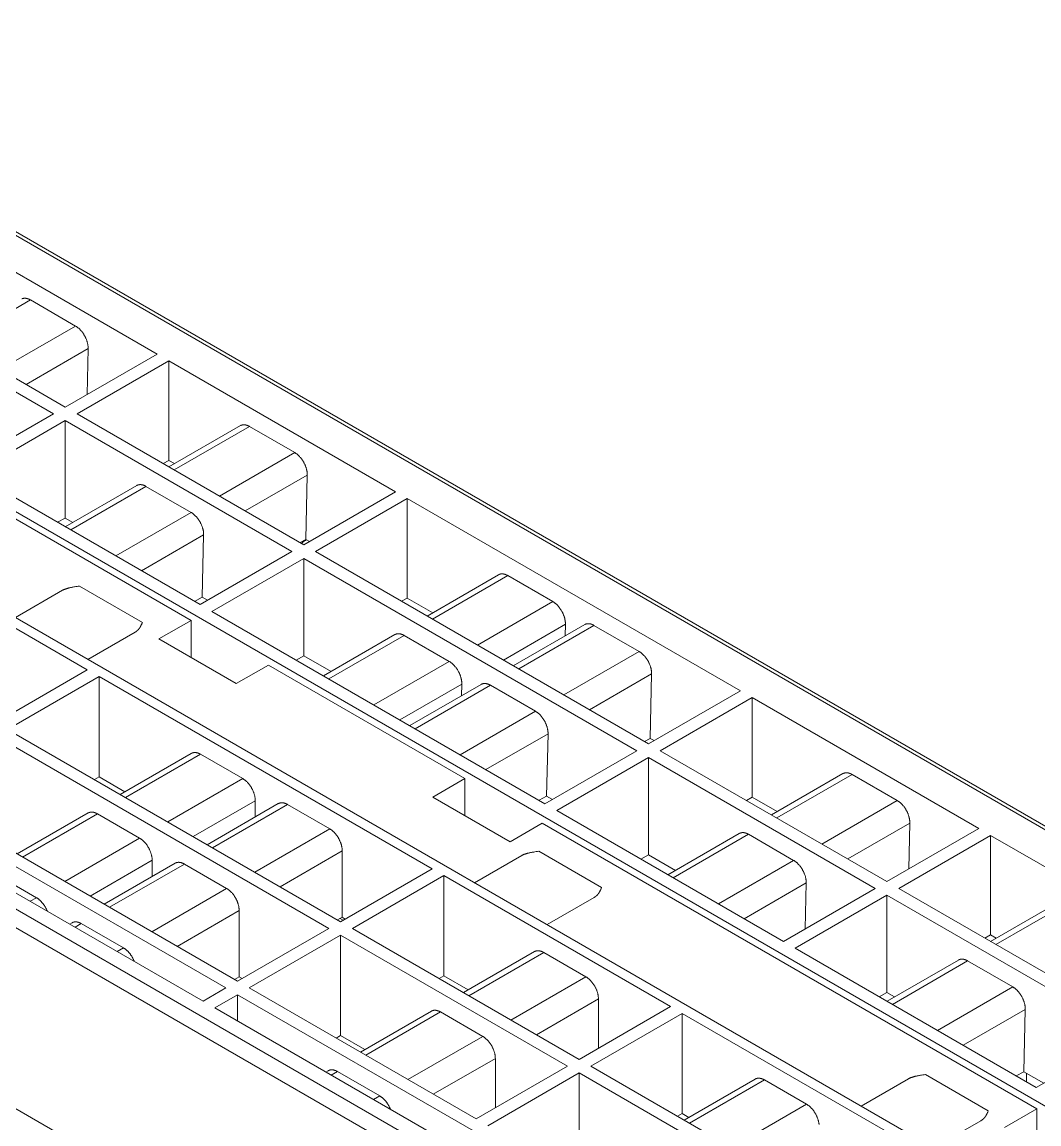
# Model space of a CAD drawing. Header units: inches. Extents: x 67578 to 72421, y -34894 to -31675.
# Drawn here: x 69204.7 to 69275.7, y -33246.1 to -33169.2 of the extents above; entities that cross this region are included whole.
import ezdxf

# ---------------------------------------------------------------- set-up
doc = ezdxf.new("R2010")
doc.units = ezdxf.units.IN
doc.header["$MEASUREMENT"] = 0

# ---------------------------------------------------------------- blocks, each defined once
blk = doc.blocks.new('ET200S')
at = {"lineweight": 0}
for p, q in [((110.119, 63.547), (25.973, 112.128)), ((110.369, 63.572), (26.223, 112.153)), ((98.562, 58.099), (16.537, 105.455)), ((95.592, 55.16), (11.446, 103.741)), ((37.768, 103.698), (48.353, 97.586)), ((33.221, 101.073), (43.807, 94.961)), ((33.737, 101.371), (44.323, 95.259)), ((39.49, 98.05), (42.795, 99.958)), ((44.775, 98.815), (42.795, 99.958)), ((41.47, 96.907), (44.775, 98.815)), ((49.842, 85.901), (28.134, 98.434)), ((42.601, 96.254), (45.325, 97.826)), ((45.28, 95.812), (45.325, 97.826)), ((0.38, 97.352), (61.172, 62.254)), ((44.323, 95.259), (48.353, 97.586)), ((44.839, 94.961), (48.87, 97.288)), ((48.87, 92.92), (48.87, 97.288)), ((48.87, 97.288), (58.819, 91.545)), ((0.026, 96.739), (60.351, 61.911)), ((39.776, 92.634), (43.807, 94.961)), ((44.839, 94.961), (54.788, 89.218)), ((40.292, 92.336), (44.323, 94.663)), ((44.323, 90.389), (44.323, 94.663)), ((44.323, 94.663), (54.272, 88.92)), ((52.007, 94.443), (48.872, 92.633)), ((52.411, 94.406), (49.106, 92.498)), ((52.411, 94.406), (54.391, 93.263)), ((48.87, 92.92), (48.617, 92.78)), ((48.87, 92.92), (49.12, 92.776)), ((54.391, 93.263), (51.086, 91.355)), ((40.292, 92.336), (50.241, 86.593)), ((54.942, 92.274), (52.218, 90.701)), ((54.879, 89.451), (54.942, 92.274)), ((47.46, 91.818), (44.325, 90.008)), ((47.865, 91.781), (44.56, 89.873)), ((47.865, 91.781), (49.845, 90.638)), ((54.788, 89.218), (58.819, 91.545)), ((55.304, 88.92), (59.335, 91.246)), ((59.335, 86.878), (59.335, 91.246)), ((59.335, 91.246), (73.951, 82.808)), ((49.845, 90.638), (46.54, 88.73)), ((44.323, 90.389), (43.988, 90.203)), ((44.323, 90.389), (44.655, 90.198)), ((35.337, 89.478), (45.29, 83.732)), ((50.395, 89.649), (47.671, 88.076)), ((50.334, 86.919), (50.395, 89.649)), ((54.627, 89.311), (54.879, 89.451)), ((54.879, 89.451), (55.036, 89.36)), ((54.689, 89.278), (54.695, 89.283)), ((54.695, 89.283), (54.701, 89.289)), ((54.701, 89.289), (54.707, 89.295)), ((54.862, 89.411), (54.892, 89.428)), ((53.842, 57.72), (0.026, 88.789)), ((50.241, 86.593), (54.272, 88.92)), ((50.758, 86.294), (54.788, 88.621)), ((54.788, 84.347), (54.788, 88.621)), ((54.788, 88.621), (69.404, 80.183)), ((55.304, 88.92), (69.92, 80.481)), ((60.203, 86.091), (63.338, 87.901)), ((60.437, 85.956), (63.742, 87.864)), ((65.722, 86.721), (63.742, 87.864)), ((42.134, 86.023), (44.204, 87.218)), ((47.707, 85.811), (44.95, 87.403)), ((49.999, 86.732), (50.334, 86.919)), ((50.334, 86.919), (50.57, 86.782)), ((59.335, 86.878), (59.083, 86.738)), ((59.335, 86.878), (60.451, 86.234)), ((62.417, 84.813), (65.722, 86.721)), ((50.758, 86.294), (65.374, 77.856)), ((49.842, 85.901), (48.428, 85.084)), ((49.842, 85.901), (49.842, 84.268)), ((63.549, 84.16), (66.273, 85.733)), ((63.987, 83.906), (67.122, 85.716)), ((64.222, 83.771), (67.527, 85.679)), ((66.261, 85.219), (66.273, 85.733)), ((69.506, 84.536), (67.527, 85.679)), ((45.316, 84.186), (47.386, 85.381)), ((55.656, 83.466), (58.791, 85.276)), ((55.891, 83.331), (59.195, 85.239)), ((61.175, 84.096), (59.195, 85.239)), ((51.822, 83.124), (48.428, 85.084)), ((54.788, 84.347), (54.453, 84.161)), ((54.788, 84.347), (55.985, 83.656)), ((66.202, 82.628), (69.506, 84.536)), ((41.277, 81.415), (45.29, 83.732)), ((53.236, 83.941), (51.822, 83.124)), ((61.863, 78.96), (53.236, 83.941)), ((57.87, 82.188), (61.175, 84.096)), ((41.79, 81.119), (45.803, 83.436)), ((45.803, 79.037), (45.803, 83.436)), ((45.803, 83.436), (60.422, 74.995)), ((67.333, 81.975), (70.057, 83.548)), ((69.994, 80.724), (70.057, 83.548)), ((59.002, 81.535), (61.726, 83.108)), ((59.441, 81.281), (62.575, 83.091)), ((59.675, 81.146), (62.98, 83.054)), ((61.715, 82.594), (61.726, 83.108)), ((64.96, 81.911), (62.98, 83.054)), ((69.92, 80.481), (73.951, 82.808)), ((70.436, 80.183), (74.467, 82.51)), ((74.467, 78.142), (74.467, 82.51)), ((74.467, 82.51), (84.416, 76.766)), ((61.655, 80.003), (64.96, 81.911)), ((41.277, 80.823), (55.897, 72.383)), ((41.79, 81.119), (56.409, 72.679)), ((62.786, 79.35), (65.511, 80.923)), ((65.449, 78.192), (65.511, 80.923)), ((69.994, 80.724), (69.742, 80.584)), ((69.994, 80.724), (70.168, 80.624)), ((46.737, 78.263), (49.854, 80.062)), ((46.972, 78.127), (50.259, 80.025)), ((52.11, 78.956), (50.259, 80.025)), ((65.374, 77.856), (69.404, 80.183)), ((65.89, 77.558), (69.92, 79.885)), ((69.92, 75.611), (69.92, 79.885)), ((69.92, 79.885), (79.869, 74.141)), ((70.436, 80.183), (80.385, 74.439)), ((45.599, 78.92), (45.803, 79.037)), ((45.803, 79.037), (46.94, 78.38)), ((48.823, 77.058), (52.11, 78.956)), ((61.863, 78.96), (60.449, 78.144)), ((61.863, 78.96), (61.863, 77.327)), ((75.318, 77.365), (78.453, 79.175)), ((75.552, 77.23), (78.857, 79.138)), ((80.837, 77.994), (78.857, 79.138)), ((37.264, 78.506), (51.884, 70.066)), ((36.752, 78.21), (51.371, 69.77)), ((49.94, 76.414), (52.662, 77.985)), ((50.556, 76.058), (53.673, 77.858)), ((52.662, 77.274), (52.662, 77.985)), ((63.843, 76.184), (60.449, 78.144)), ((65.449, 78.192), (65.115, 78.006)), ((65.449, 78.192), (65.703, 78.046)), ((74.467, 78.142), (74.215, 78.002)), ((74.467, 78.142), (75.566, 77.508)), ((77.532, 76.086), (80.837, 77.994)), ((35.753, 77.634), (50.372, 69.193)), ((42.212, 75.65), (45.329, 77.449)), ((42.446, 75.515), (45.733, 77.412)), ((47.585, 76.343), (45.733, 77.412)), ((50.79, 75.923), (54.077, 77.821)), ((55.929, 76.752), (54.077, 77.821)), ((65.89, 77.558), (75.839, 71.814)), ((65.257, 77.001), (63.843, 76.184)), ((86.965, 64.468), (65.257, 77.001)), ((78.664, 75.433), (81.388, 77.006)), ((81.343, 74.992), (81.388, 77.006)), ((52.642, 74.854), (55.929, 76.752)), ((70.771, 74.74), (73.906, 76.55)), ((71.006, 74.605), (74.311, 76.513)), ((76.29, 75.369), (74.311, 76.513)), ((80.385, 74.439), (84.416, 76.766)), ((80.902, 74.141), (84.932, 76.468)), ((84.932, 72.1), (84.932, 76.468)), ((84.932, 76.468), (95.518, 70.357)), ((44.298, 74.445), (47.585, 76.343)), ((53.758, 74.209), (56.48, 75.781)), ((56.48, 72.872), (56.48, 75.781)), ((62.287, 74.388), (64.356, 75.583)), ((67.86, 74.176), (65.102, 75.769)), ((69.92, 75.611), (69.585, 75.425)), ((69.92, 75.611), (71.1, 74.93)), ((45.414, 73.801), (48.136, 75.372)), ((46.03, 73.445), (49.147, 75.245)), ((46.264, 73.31), (49.552, 75.208)), ((48.136, 74.661), (48.136, 75.372)), ((51.403, 74.139), (49.552, 75.208)), ((56.409, 72.679), (60.422, 74.995)), ((72.986, 73.461), (76.29, 75.369)), ((43.06, 73.731), (41.208, 74.8)), ((56.922, 72.383), (60.935, 74.699)), ((60.935, 70.3), (60.935, 74.699)), ((60.935, 74.699), (70.887, 68.953)), ((48.116, 72.241), (51.403, 74.139)), ((74.117, 72.808), (76.841, 74.381)), ((75.839, 71.814), (79.869, 74.141)), ((76.796, 72.367), (76.841, 74.381)), ((80.902, 74.141), (91.487, 68.03)), ((42.786, 73.573), (43.06, 73.731)), ((65.469, 72.551), (67.538, 73.746)), ((76.355, 71.516), (80.385, 73.843)), ((80.385, 69.569), (80.385, 73.843)), ((80.385, 73.843), (90.971, 67.732)), ((84.935, 71.813), (88.07, 73.623)), ((85.169, 71.677), (88.474, 73.585)), ((49.233, 71.596), (51.954, 73.168)), ((51.954, 70.26), (51.954, 73.168)), ((44.519, 72.573), (44.622, 72.632)), ((44.753, 72.437), (45.026, 72.595)), ((46.878, 71.526), (45.026, 72.595)), ((56.277, 72.755), (56.48, 72.872)), ((56.526, 72.746), (56.393, 72.822)), ((56.48, 72.872), (56.612, 72.796)), ((51.884, 70.066), (55.897, 72.383)), ((52.396, 69.77), (56.409, 72.087)), ((56.409, 67.688), (56.409, 72.087)), ((56.409, 72.087), (66.362, 66.341)), ((56.922, 72.383), (66.874, 66.637)), ((84.932, 72.1), (84.68, 71.96)), ((84.932, 72.1), (85.182, 71.956)), ((46.605, 71.368), (46.878, 71.526)), ((61.799, 69.567), (64.916, 71.367)), ((62.033, 69.432), (65.32, 71.33)), ((67.172, 70.261), (65.32, 71.33)), ((76.355, 71.516), (86.94, 65.405)), ((80.388, 69.188), (83.523, 70.998)), ((80.622, 69.052), (83.927, 70.96)), ((85.907, 69.817), (83.927, 70.96)), ((51.751, 70.142), (51.954, 70.26)), ((51.954, 70.26), (52.087, 70.183)), ((60.732, 70.183), (60.935, 70.3)), ((60.935, 70.3), (62.002, 69.684)), ((63.885, 68.363), (67.172, 70.261)), ((50.372, 69.193), (51.371, 69.77)), ((52.396, 69.77), (62.349, 64.024)), ((82.602, 67.909), (85.907, 69.817)), ((50.885, 68.897), (51.884, 69.474)), ((51.884, 68.321), (51.884, 69.474)), ((51.884, 69.474), (62.339, 63.438)), ((65.001, 67.718), (67.723, 69.29)), ((67.723, 67.127), (67.723, 69.29)), ((80.385, 69.569), (80.05, 69.383)), ((80.385, 69.569), (80.717, 69.378)), ((50.885, 68.897), (61.395, 62.829)), ((57.273, 66.954), (60.39, 68.754)), ((57.508, 66.819), (60.795, 68.717)), ((62.646, 67.648), (60.795, 68.717)), ((66.874, 66.637), (70.887, 68.953)), ((67.387, 66.341), (71.4, 68.657)), ((71.4, 64.259), (71.4, 68.657)), ((71.4, 68.657), (81.989, 62.544)), ((83.734, 67.256), (86.458, 68.829)), ((86.397, 66.098), (86.458, 68.829)), ((86.94, 65.405), (90.971, 67.732)), ((56.206, 67.57), (56.409, 67.688)), ((56.409, 67.688), (57.476, 67.072)), ((59.359, 65.75), (62.646, 67.648)), ((60.476, 65.105), (63.198, 66.677)), ((62.349, 64.024), (66.362, 66.341)), ((63.198, 64.514), (63.198, 66.677)), ((67.387, 66.341), (77.976, 60.227)), ((55.762, 66.082), (55.865, 66.141)), ((55.996, 65.946), (56.269, 66.104)), ((58.121, 65.035), (56.269, 66.104)), ((62.862, 63.728), (66.874, 66.045)), ((66.874, 61.646), (66.874, 66.045)), ((66.874, 66.045), (77.463, 59.931)), ((71.486, 63.974), (74.603, 65.774)), ((79.258, 64.59), (81.327, 65.785)), ((84.831, 64.379), (82.073, 65.971)), ((86.062, 65.912), (86.397, 66.098)), ((86.397, 66.098), (87.269, 65.595)), ((86.506, 66.036), (86.506, 65.656)), ((71.72, 63.839), (75.008, 65.737)), ((76.859, 64.668), (75.008, 65.737)), ((57.848, 64.877), (58.121, 65.035)), ((73.572, 62.77), (76.859, 64.668)), ((86.965, 64.468), (85.551, 63.651)), ((86.965, 64.468), (86.965, 62.835)), ((71.197, 64.141), (71.4, 64.259)), ((71.4, 64.259), (71.689, 64.091)), ((82.44, 62.753), (84.509, 63.948))]:
    blk.add_line(p, q, dxfattribs=at)
for points in [[(42.422, 100.01), (42.429, 100.013), (42.435, 100.016), (42.442, 100.018), (42.449, 100.02), (42.456, 100.022), (42.463, 100.024), (42.47, 100.025), (42.477, 100.027), (42.484, 100.028), (42.491, 100.029), (42.498, 100.03), (42.505, 100.031), (42.512, 100.032), (42.519, 100.033), (42.527, 100.033), (42.534, 100.033), (42.541, 100.034), (42.548, 100.034), (42.556, 100.034), (42.563, 100.033), (42.57, 100.033), (42.577, 100.032), (42.586, 100.032), (42.596, 100.03), (42.605, 100.029), (42.614, 100.028), (42.623, 100.026), (42.632, 100.024), (42.641, 100.022), (42.65, 100.02), (42.659, 100.017), (42.668, 100.015), (42.677, 100.012), (42.686, 100.009), (42.694, 100.006), (42.703, 100.002), (42.712, 99.999), (42.72, 99.995), (42.729, 99.992), (42.737, 99.988), (42.746, 99.984), (42.754, 99.98), (42.762, 99.976), (42.77, 99.971), (42.779, 99.967), (42.787, 99.962), (42.795, 99.958)], [(44.775, 98.815), (44.793, 98.804), (44.811, 98.792), (44.829, 98.78), (44.846, 98.768), (44.863, 98.755), (44.88, 98.742), (44.897, 98.728), (44.913, 98.714), (44.929, 98.7), (44.945, 98.685), (44.96, 98.67), (44.975, 98.655), (44.99, 98.639), (45.007, 98.62), (45.024, 98.601), (45.041, 98.581), (45.057, 98.561), (45.072, 98.541), (45.088, 98.52), (45.102, 98.499), (45.117, 98.478), (45.131, 98.456), (45.144, 98.434), (45.157, 98.412), (45.17, 98.39), (45.183, 98.367), (45.194, 98.345), (45.206, 98.321), (45.217, 98.298), (45.228, 98.275), (45.238, 98.251), (45.247, 98.227), (45.256, 98.203), (45.265, 98.179), (45.273, 98.154), (45.281, 98.129), (45.288, 98.105), (45.294, 98.084), (45.299, 98.063), (45.304, 98.041), (45.308, 98.02), (45.312, 97.999), (45.315, 97.977), (45.318, 97.956), (45.321, 97.934), (45.323, 97.913), (45.324, 97.891), (45.325, 97.87), (45.326, 97.848), (45.325, 97.826)], [(52.007, 94.443), (52.013, 94.446), (52.019, 94.45), (52.026, 94.453), (52.032, 94.456), (52.039, 94.458), (52.045, 94.461), (52.052, 94.463), (52.059, 94.466), (52.066, 94.468), (52.073, 94.47), (52.079, 94.472), (52.086, 94.473), (52.093, 94.475), (52.1, 94.476), (52.108, 94.477), (52.115, 94.478), (52.122, 94.479), (52.129, 94.48), (52.136, 94.481), (52.143, 94.481), (52.151, 94.481), (52.158, 94.482), (52.165, 94.482), (52.172, 94.482), (52.179, 94.481), (52.187, 94.481), (52.194, 94.48), (52.203, 94.48), (52.212, 94.478), (52.222, 94.477), (52.231, 94.476), (52.24, 94.474), (52.249, 94.472), (52.258, 94.47), (52.267, 94.468), (52.276, 94.465), (52.285, 94.462), (52.294, 94.46), (52.302, 94.457), (52.311, 94.453), (52.32, 94.45), (52.328, 94.447), (52.337, 94.443), (52.346, 94.439), (52.354, 94.436), (52.362, 94.432), (52.371, 94.428), (52.379, 94.423), (52.387, 94.419), (52.395, 94.415), (52.403, 94.41), (52.411, 94.406)], [(54.391, 93.263), (54.41, 93.252), (54.428, 93.24), (54.445, 93.228), (54.463, 93.216), (54.48, 93.203), (54.497, 93.19), (54.513, 93.176), (54.53, 93.162), (54.546, 93.148), (54.561, 93.133), (54.577, 93.118), (54.592, 93.103), (54.607, 93.087), (54.624, 93.068), (54.641, 93.049), (54.657, 93.029), (54.673, 93.009), (54.689, 92.989), (54.704, 92.968), (54.719, 92.947), (54.734, 92.926), (54.747, 92.904), (54.761, 92.882), (54.774, 92.86), (54.787, 92.838), (54.799, 92.815), (54.811, 92.793), (54.823, 92.769), (54.834, 92.746), (54.844, 92.723), (54.854, 92.699), (54.864, 92.675), (54.873, 92.651), (54.882, 92.627), (54.89, 92.602), (54.898, 92.577), (54.905, 92.553), (54.91, 92.532), (54.915, 92.51), (54.92, 92.489), (54.925, 92.468), (54.929, 92.447), (54.932, 92.425), (54.935, 92.404), (54.938, 92.382), (54.94, 92.361), (54.941, 92.339), (54.942, 92.318), (54.942, 92.296), (54.942, 92.274)], [(47.46, 91.818), (47.467, 91.821), (47.473, 91.825), (47.479, 91.828), (47.486, 91.831), (47.492, 91.833), (47.499, 91.836), (47.505, 91.838), (47.512, 91.841), (47.519, 91.843), (47.526, 91.845), (47.533, 91.847), (47.54, 91.848), (47.547, 91.85), (47.554, 91.851), (47.561, 91.852), (47.568, 91.853), (47.575, 91.854), (47.582, 91.855), (47.59, 91.856), (47.597, 91.856), (47.604, 91.856), (47.611, 91.857), (47.618, 91.857), (47.626, 91.857), (47.633, 91.856), (47.64, 91.856), (47.647, 91.855), (47.656, 91.854), (47.666, 91.853), (47.675, 91.852), (47.684, 91.851), (47.693, 91.849), (47.702, 91.847), (47.711, 91.845), (47.72, 91.843), (47.729, 91.84), (47.738, 91.837), (47.747, 91.835), (47.756, 91.832), (47.764, 91.828), (47.773, 91.825), (47.782, 91.822), (47.79, 91.818), (47.799, 91.814), (47.807, 91.811), (47.816, 91.807), (47.824, 91.803), (47.832, 91.798), (47.84, 91.794), (47.849, 91.79), (47.857, 91.785), (47.865, 91.781)], [(49.845, 90.638), (49.863, 90.627), (49.881, 90.615), (49.899, 90.603), (49.916, 90.591), (49.933, 90.578), (49.95, 90.565), (49.967, 90.551), (49.983, 90.537), (49.999, 90.523), (50.015, 90.508), (50.03, 90.493), (50.045, 90.478), (50.06, 90.462), (50.077, 90.443), (50.094, 90.424), (50.111, 90.404), (50.127, 90.384), (50.142, 90.364), (50.158, 90.343), (50.172, 90.322), (50.187, 90.301), (50.201, 90.279), (50.214, 90.257), (50.227, 90.235), (50.24, 90.213), (50.253, 90.19), (50.264, 90.167), (50.276, 90.144), (50.287, 90.121), (50.298, 90.098), (50.308, 90.074), (50.317, 90.05), (50.326, 90.026), (50.335, 90.002), (50.343, 89.977), (50.351, 89.952), (50.358, 89.927), (50.364, 89.907), (50.369, 89.885), (50.374, 89.864), (50.378, 89.843), (50.382, 89.822), (50.385, 89.8), (50.388, 89.779), (50.391, 89.757), (50.393, 89.736), (50.394, 89.714), (50.395, 89.693), (50.396, 89.671), (50.395, 89.649)], [(54.707, 89.295), (54.713, 89.3), (54.716, 89.303)], [(54.716, 89.303), (54.722, 89.308), (54.728, 89.314), (54.734, 89.319), (54.74, 89.324), (54.746, 89.329), (54.752, 89.334), (54.758, 89.339), (54.764, 89.344), (54.77, 89.349), (54.777, 89.354), (54.783, 89.359), (54.789, 89.364), (54.796, 89.368), (54.802, 89.373), (54.809, 89.377), (54.815, 89.382), (54.822, 89.386), (54.829, 89.391), (54.835, 89.395), (54.842, 89.399), (54.849, 89.403), (54.855, 89.407), (54.862, 89.411)], [(63.338, 87.901), (63.344, 87.905), (63.35, 87.908), (63.357, 87.911), (63.363, 87.914), (63.37, 87.917), (63.376, 87.919), (63.383, 87.922), (63.39, 87.924), (63.396, 87.926), (63.403, 87.928), (63.41, 87.93), (63.417, 87.932), (63.424, 87.933), (63.431, 87.935), (63.438, 87.936), (63.445, 87.937), (63.453, 87.938), (63.46, 87.938), (63.467, 87.939), (63.474, 87.939), (63.481, 87.94), (63.489, 87.94), (63.496, 87.94), (63.503, 87.94), (63.51, 87.94), (63.517, 87.939), (63.524, 87.939), (63.534, 87.938), (63.543, 87.937), (63.552, 87.935), (63.561, 87.934), (63.571, 87.932), (63.58, 87.93), (63.589, 87.928), (63.598, 87.926), (63.607, 87.923), (63.616, 87.921), (63.624, 87.918), (63.633, 87.915), (63.642, 87.912), (63.651, 87.909), (63.659, 87.905), (63.668, 87.902), (63.676, 87.898), (63.685, 87.894), (63.693, 87.89), (63.701, 87.886), (63.71, 87.882), (63.718, 87.878), (63.726, 87.873), (63.734, 87.869), (63.742, 87.864)], [(44.204, 87.218), (44.219, 87.226), (44.234, 87.234), (44.25, 87.242), (44.266, 87.249), (44.282, 87.256), (44.298, 87.263), (44.314, 87.27), (44.331, 87.276), (44.347, 87.282), (44.369, 87.289), (44.391, 87.296), (44.413, 87.303), (44.435, 87.31), (44.458, 87.316), (44.48, 87.321), (44.502, 87.327), (44.525, 87.332), (44.559, 87.34), (44.593, 87.347), (44.626, 87.353), (44.66, 87.36), (44.694, 87.365), (44.728, 87.371), (44.784, 87.38), (44.839, 87.388), (44.894, 87.396), (44.95, 87.403)], [(65.722, 86.721), (65.74, 86.71), (65.758, 86.699), (65.776, 86.687), (65.794, 86.674), (65.811, 86.662), (65.828, 86.648), (65.844, 86.635), (65.86, 86.621), (65.876, 86.606), (65.892, 86.592), (65.907, 86.577), (65.923, 86.561), (65.937, 86.546), (65.955, 86.527), (65.972, 86.507), (65.988, 86.488), (66.004, 86.467), (66.02, 86.447), (66.035, 86.426), (66.05, 86.405), (66.064, 86.384), (66.078, 86.363), (66.092, 86.341), (66.105, 86.319), (66.118, 86.296), (66.13, 86.274), (66.142, 86.251), (66.153, 86.228), (66.164, 86.204), (66.175, 86.181), (66.185, 86.157), (66.195, 86.133), (66.204, 86.109), (66.212, 86.085), (66.221, 86.06), (66.228, 86.036), (66.235, 86.011), (66.241, 85.99), (66.246, 85.969), (66.251, 85.948), (66.255, 85.926), (66.259, 85.905), (66.263, 85.884), (66.266, 85.862), (66.268, 85.841), (66.27, 85.819), (66.272, 85.797), (66.273, 85.776), (66.273, 85.754), (66.273, 85.733)], [(47.707, 85.811), (47.7, 85.793), (47.692, 85.774), (47.684, 85.756), (47.676, 85.738), (47.668, 85.72), (47.66, 85.701), (47.651, 85.683), (47.646, 85.673), (47.641, 85.663), (47.636, 85.653), (47.631, 85.643), (47.625, 85.633), (47.62, 85.623), (47.614, 85.614), (47.609, 85.604), (47.603, 85.594), (47.597, 85.585), (47.59, 85.575), (47.584, 85.566), (47.578, 85.558), (47.572, 85.549), (47.566, 85.541), (47.56, 85.533), (47.553, 85.525)], [(67.122, 85.716), (67.128, 85.72), (67.135, 85.723), (67.141, 85.726), (67.147, 85.729), (67.154, 85.732), (67.161, 85.734), (67.167, 85.737), (67.174, 85.739), (67.181, 85.741), (67.188, 85.743), (67.195, 85.745), (67.202, 85.747), (67.209, 85.748), (67.216, 85.75), (67.223, 85.751), (67.23, 85.752), (67.237, 85.753), (67.244, 85.753), (67.251, 85.754), (67.259, 85.755), (67.266, 85.755), (67.273, 85.755), (67.28, 85.755), (67.287, 85.755), (67.295, 85.755), (67.302, 85.754), (67.309, 85.754), (67.318, 85.753), (67.328, 85.752), (67.337, 85.751), (67.346, 85.749), (67.355, 85.747), (67.364, 85.745), (67.373, 85.743), (67.382, 85.741), (67.391, 85.739), (67.4, 85.736), (67.409, 85.733), (67.418, 85.73), (67.426, 85.727), (67.435, 85.724), (67.444, 85.72), (67.452, 85.717), (67.461, 85.713), (67.469, 85.709), (67.478, 85.705), (67.486, 85.701), (67.494, 85.697), (67.502, 85.693), (67.51, 85.688), (67.519, 85.684), (67.527, 85.679)], [(47.553, 85.525), (47.549, 85.519), (47.544, 85.513), (47.539, 85.507), (47.534, 85.502), (47.529, 85.496), (47.524, 85.49), (47.518, 85.485), (47.513, 85.479), (47.508, 85.474), (47.502, 85.469), (47.497, 85.463), (47.491, 85.458), (47.486, 85.453), (47.481, 85.449), (47.475, 85.444), (47.47, 85.439), (47.464, 85.434), (47.458, 85.43), (47.452, 85.425), (47.447, 85.421), (47.441, 85.417), (47.435, 85.412), (47.429, 85.408), (47.423, 85.404), (47.417, 85.4), (47.411, 85.396), (47.404, 85.392), (47.398, 85.388), (47.392, 85.384), (47.386, 85.381)], [(58.791, 85.276), (58.797, 85.28), (58.804, 85.283), (58.81, 85.286), (58.816, 85.289), (58.823, 85.292), (58.829, 85.294), (58.836, 85.297), (58.843, 85.299), (58.85, 85.301), (58.857, 85.303), (58.863, 85.305), (58.87, 85.307), (58.877, 85.308), (58.885, 85.31), (58.892, 85.311), (58.899, 85.312), (58.906, 85.313), (58.913, 85.313), (58.92, 85.314), (58.927, 85.314), (58.935, 85.315), (58.942, 85.315), (58.949, 85.315), (58.956, 85.315), (58.963, 85.315), (58.971, 85.314), (58.978, 85.314), (58.987, 85.313), (58.996, 85.312), (59.006, 85.31), (59.015, 85.309), (59.024, 85.307), (59.033, 85.305), (59.042, 85.303), (59.051, 85.301), (59.06, 85.298), (59.069, 85.296), (59.078, 85.293), (59.086, 85.29), (59.095, 85.287), (59.104, 85.284), (59.112, 85.28), (59.121, 85.277), (59.13, 85.273), (59.138, 85.269), (59.146, 85.265), (59.155, 85.261), (59.163, 85.257), (59.171, 85.253), (59.179, 85.248), (59.187, 85.244), (59.195, 85.239)], [(69.506, 84.536), (69.525, 84.525), (69.543, 84.514), (69.561, 84.502), (69.578, 84.489), (69.595, 84.477), (69.612, 84.463), (69.629, 84.45), (69.645, 84.436), (69.661, 84.421), (69.677, 84.407), (69.692, 84.392), (69.707, 84.376), (69.722, 84.361), (69.739, 84.342), (69.756, 84.322), (69.773, 84.303), (69.789, 84.283), (69.804, 84.262), (69.819, 84.242), (69.834, 84.221), (69.849, 84.199), (69.863, 84.178), (69.876, 84.156), (69.889, 84.134), (69.902, 84.111), (69.914, 84.089), (69.926, 84.066), (69.938, 84.043), (69.949, 84.02), (69.959, 83.996), (69.969, 83.972), (69.979, 83.948), (69.988, 83.924), (69.997, 83.9), (70.005, 83.875), (70.013, 83.851), (70.02, 83.826), (70.025, 83.805), (70.031, 83.784), (70.035, 83.763), (70.04, 83.741), (70.044, 83.72), (70.047, 83.699), (70.05, 83.677), (70.053, 83.656), (70.055, 83.634), (70.056, 83.613), (70.057, 83.591), (70.057, 83.569), (70.057, 83.548)], [(61.175, 84.096), (61.194, 84.085), (61.212, 84.074), (61.229, 84.062), (61.247, 84.049), (61.264, 84.037), (61.281, 84.023), (61.297, 84.01), (61.314, 83.996), (61.33, 83.981), (61.345, 83.967), (61.361, 83.952), (61.376, 83.936), (61.391, 83.921), (61.408, 83.902), (61.425, 83.882), (61.441, 83.863), (61.457, 83.842), (61.473, 83.822), (61.488, 83.801), (61.503, 83.78), (61.518, 83.759), (61.532, 83.738), (61.545, 83.716), (61.558, 83.694), (61.571, 83.671), (61.583, 83.649), (61.595, 83.626), (61.607, 83.603), (61.618, 83.579), (61.628, 83.556), (61.638, 83.532), (61.648, 83.508), (61.657, 83.484), (61.666, 83.46), (61.674, 83.435), (61.682, 83.411), (61.689, 83.386), (61.694, 83.365), (61.7, 83.344), (61.704, 83.323), (61.709, 83.301), (61.713, 83.28), (61.716, 83.259), (61.719, 83.237), (61.722, 83.216), (61.724, 83.194), (61.725, 83.172), (61.726, 83.151), (61.726, 83.129), (61.726, 83.108)], [(62.575, 83.091), (62.582, 83.095), (62.588, 83.098), (62.594, 83.101), (62.601, 83.104), (62.607, 83.107), (62.614, 83.109), (62.621, 83.112), (62.627, 83.114), (62.634, 83.116), (62.641, 83.118), (62.648, 83.12), (62.655, 83.122), (62.662, 83.123), (62.669, 83.125), (62.676, 83.126), (62.683, 83.127), (62.69, 83.128), (62.698, 83.128), (62.705, 83.129), (62.712, 83.13), (62.719, 83.13), (62.726, 83.13), (62.734, 83.13), (62.741, 83.13), (62.748, 83.13), (62.755, 83.129), (62.762, 83.129), (62.772, 83.128), (62.781, 83.127), (62.79, 83.126), (62.799, 83.124), (62.808, 83.122), (62.817, 83.12), (62.826, 83.118), (62.835, 83.116), (62.844, 83.114), (62.853, 83.111), (62.862, 83.108), (62.871, 83.105), (62.88, 83.102), (62.888, 83.099), (62.897, 83.095), (62.906, 83.092), (62.914, 83.088), (62.922, 83.084), (62.931, 83.08), (62.939, 83.076), (62.947, 83.072), (62.956, 83.068), (62.964, 83.063), (62.972, 83.059), (62.98, 83.054)], [(64.96, 81.911), (64.978, 81.9), (64.996, 81.889), (65.014, 81.877), (65.031, 81.864), (65.049, 81.852), (65.065, 81.838), (65.082, 81.825), (65.098, 81.811), (65.114, 81.796), (65.13, 81.782), (65.145, 81.767), (65.16, 81.751), (65.175, 81.736), (65.192, 81.717), (65.209, 81.697), (65.226, 81.678), (65.242, 81.658), (65.258, 81.637), (65.273, 81.616), (65.288, 81.595), (65.302, 81.574), (65.316, 81.553), (65.33, 81.531), (65.343, 81.509), (65.355, 81.486), (65.368, 81.464), (65.38, 81.441), (65.391, 81.418), (65.402, 81.395), (65.413, 81.371), (65.423, 81.347), (65.432, 81.323), (65.442, 81.299), (65.45, 81.275), (65.458, 81.25), (65.466, 81.226), (65.473, 81.201), (65.479, 81.18), (65.484, 81.159), (65.489, 81.138), (65.493, 81.116), (65.497, 81.095), (65.501, 81.074), (65.504, 81.052), (65.506, 81.031), (65.508, 81.009), (65.509, 80.988), (65.51, 80.966), (65.511, 80.944), (65.511, 80.923)], [(49.855, 80.062), (49.861, 80.065), (49.867, 80.069), (49.874, 80.072), (49.88, 80.075), (49.887, 80.078), (49.894, 80.081), (49.901, 80.083), (49.907, 80.086), (49.914, 80.088), (49.921, 80.09), (49.928, 80.092), (49.936, 80.094), (49.943, 80.095), (49.95, 80.097), (49.958, 80.098), (49.965, 80.099), (49.973, 80.1), (49.98, 80.1), (49.988, 80.101), (49.996, 80.101), (50.003, 80.101), (50.011, 80.101), (50.018, 80.101), (50.026, 80.101), (50.033, 80.1), (50.041, 80.1), (50.049, 80.099), (50.056, 80.098), (50.064, 80.097), (50.071, 80.096), (50.079, 80.095), (50.086, 80.093), (50.096, 80.091), (50.105, 80.089), (50.115, 80.086), (50.124, 80.084), (50.134, 80.081), (50.143, 80.078), (50.152, 80.075), (50.162, 80.071), (50.171, 80.068), (50.18, 80.064), (50.189, 80.06), (50.198, 80.056), (50.207, 80.052), (50.216, 80.048), (50.224, 80.044), (50.233, 80.039), (50.242, 80.035), (50.25, 80.03), (50.259, 80.025)], [(52.11, 78.956), (52.129, 78.945), (52.147, 78.933), (52.165, 78.921), (52.183, 78.909), (52.2, 78.896), (52.217, 78.883), (52.234, 78.869), (52.25, 78.855), (52.266, 78.84), (52.282, 78.826), (52.299, 78.809), (52.315, 78.792), (52.332, 78.775), (52.347, 78.757), (52.363, 78.739), (52.378, 78.721), (52.393, 78.702), (52.407, 78.683), (52.422, 78.664), (52.435, 78.645), (52.449, 78.624), (52.463, 78.604), (52.476, 78.583), (52.489, 78.562), (52.501, 78.54), (52.513, 78.519), (52.525, 78.497), (52.536, 78.475), (52.547, 78.453), (52.557, 78.431), (52.567, 78.409), (52.576, 78.386), (52.585, 78.364), (52.593, 78.342), (52.601, 78.319), (52.609, 78.296), (52.616, 78.273), (52.623, 78.25), (52.629, 78.227), (52.635, 78.204), (52.64, 78.182), (52.644, 78.16), (52.648, 78.139), (52.651, 78.117), (52.654, 78.095), (52.657, 78.073), (52.659, 78.051), (52.66, 78.029), (52.661, 78.007), (52.662, 77.985)], [(78.453, 79.175), (78.459, 79.178), (78.465, 79.181), (78.472, 79.185), (78.478, 79.187), (78.485, 79.19), (78.491, 79.193), (78.498, 79.195), (78.505, 79.198), (78.512, 79.2), (78.518, 79.202), (78.525, 79.203), (78.532, 79.205), (78.539, 79.207), (78.546, 79.208), (78.553, 79.209), (78.561, 79.21), (78.568, 79.211), (78.575, 79.212), (78.582, 79.212), (78.589, 79.213), (78.597, 79.213), (78.604, 79.213), (78.611, 79.213), (78.618, 79.213), (78.625, 79.213), (78.633, 79.213), (78.64, 79.212), (78.649, 79.211), (78.658, 79.21), (78.667, 79.209), (78.677, 79.207), (78.686, 79.206), (78.695, 79.204), (78.704, 79.202), (78.713, 79.199), (78.722, 79.197), (78.731, 79.194), (78.74, 79.191), (78.748, 79.188), (78.757, 79.185), (78.766, 79.182), (78.774, 79.179), (78.783, 79.175), (78.791, 79.171), (78.8, 79.167), (78.808, 79.164), (78.817, 79.159), (78.825, 79.155), (78.833, 79.151), (78.841, 79.147), (78.849, 79.142), (78.857, 79.138)], [(53.673, 77.857), (53.679, 77.861), (53.686, 77.864), (53.692, 77.868), (53.699, 77.871), (53.705, 77.874), (53.712, 77.876), (53.719, 77.879), (53.726, 77.881), (53.733, 77.884), (53.74, 77.886), (53.747, 77.888), (53.754, 77.889), (53.761, 77.891), (53.769, 77.892), (53.776, 77.893), (53.784, 77.894), (53.791, 77.895), (53.799, 77.896), (53.806, 77.896), (53.814, 77.897), (53.822, 77.897), (53.829, 77.897), (53.837, 77.897), (53.844, 77.896), (53.852, 77.896), (53.859, 77.895), (53.867, 77.894), (53.875, 77.894), (53.882, 77.893), (53.89, 77.891), (53.897, 77.89), (53.904, 77.889), (53.914, 77.887), (53.924, 77.884), (53.933, 77.882), (53.943, 77.879), (53.952, 77.876), (53.961, 77.873), (53.971, 77.87), (53.98, 77.867), (53.989, 77.863), (53.998, 77.86), (54.007, 77.856), (54.016, 77.852), (54.025, 77.848), (54.034, 77.844), (54.043, 77.839), (54.051, 77.835), (54.06, 77.83), (54.069, 77.825), (54.077, 77.821)], [(80.837, 77.994), (80.855, 77.984), (80.874, 77.972), (80.891, 77.96), (80.909, 77.948), (80.926, 77.935), (80.943, 77.922), (80.959, 77.908), (80.976, 77.894), (80.992, 77.88), (81.007, 77.865), (81.023, 77.85), (81.038, 77.835), (81.052, 77.819), (81.07, 77.8), (81.087, 77.781), (81.103, 77.761), (81.119, 77.741), (81.135, 77.721), (81.15, 77.7), (81.165, 77.679), (81.179, 77.658), (81.193, 77.636), (81.207, 77.614), (81.22, 77.592), (81.233, 77.57), (81.245, 77.547), (81.257, 77.524), (81.269, 77.501), (81.28, 77.478), (81.29, 77.454), (81.3, 77.431), (81.31, 77.407), (81.319, 77.383), (81.328, 77.358), (81.336, 77.334), (81.343, 77.309), (81.351, 77.284), (81.356, 77.263), (81.361, 77.242), (81.366, 77.221), (81.371, 77.2), (81.374, 77.178), (81.378, 77.157), (81.381, 77.136), (81.383, 77.114), (81.385, 77.093), (81.387, 77.071), (81.388, 77.049), (81.388, 77.028), (81.388, 77.006)], [(45.329, 77.449), (45.335, 77.453), (45.342, 77.456), (45.348, 77.459), (45.355, 77.462), (45.362, 77.465), (45.368, 77.468), (45.375, 77.471), (45.382, 77.473), (45.389, 77.475), (45.396, 77.477), (45.403, 77.479), (45.41, 77.481), (45.418, 77.483), (45.425, 77.484), (45.432, 77.485), (45.44, 77.486), (45.447, 77.487), (45.455, 77.488), (45.463, 77.488), (45.47, 77.488), (45.478, 77.489), (45.485, 77.489), (45.493, 77.488), (45.5, 77.488), (45.508, 77.488), (45.516, 77.487), (45.523, 77.486), (45.531, 77.485), (45.538, 77.484), (45.546, 77.483), (45.553, 77.482), (45.561, 77.48), (45.57, 77.478), (45.58, 77.476), (45.589, 77.474), (45.599, 77.471), (45.608, 77.468), (45.618, 77.465), (45.627, 77.462), (45.636, 77.459), (45.645, 77.455), (45.654, 77.451), (45.663, 77.448), (45.672, 77.444), (45.681, 77.44), (45.69, 77.435), (45.699, 77.431), (45.708, 77.427), (45.716, 77.422), (45.725, 77.417), (45.733, 77.412)], [(55.929, 76.752), (55.947, 76.741), (55.966, 76.729), (55.983, 76.717), (56.001, 76.704), (56.018, 76.692), (56.035, 76.678), (56.052, 76.664), (56.068, 76.65), (56.084, 76.636), (56.1, 76.621), (56.117, 76.604), (56.134, 76.587), (56.15, 76.57), (56.166, 76.552), (56.181, 76.534), (56.197, 76.516), (56.211, 76.497), (56.226, 76.479), (56.24, 76.46), (56.254, 76.44), (56.268, 76.42), (56.281, 76.399), (56.294, 76.378), (56.307, 76.357), (56.319, 76.336), (56.331, 76.314), (56.343, 76.293), (56.354, 76.271), (56.365, 76.248), (56.375, 76.226), (56.385, 76.204), (56.394, 76.182), (56.403, 76.16), (56.412, 76.137), (56.42, 76.114), (56.427, 76.092), (56.434, 76.069), (56.441, 76.046), (56.447, 76.022), (56.453, 75.999), (56.458, 75.977), (56.462, 75.956), (56.466, 75.934), (56.47, 75.912), (56.473, 75.89), (56.475, 75.869), (56.477, 75.847), (56.479, 75.825), (56.48, 75.803), (56.48, 75.781)], [(73.906, 76.55), (73.912, 76.553), (73.919, 76.556), (73.925, 76.559), (73.931, 76.562), (73.938, 76.565), (73.945, 76.568), (73.951, 76.57), (73.958, 76.573), (73.965, 76.575), (73.972, 76.577), (73.979, 76.578), (73.986, 76.58), (73.993, 76.582), (74, 76.583), (74.007, 76.584), (74.014, 76.585), (74.021, 76.586), (74.028, 76.587), (74.035, 76.587), (74.043, 76.588), (74.05, 76.588), (74.057, 76.588), (74.064, 76.588), (74.071, 76.588), (74.079, 76.588), (74.086, 76.588), (74.093, 76.587), (74.102, 76.586), (74.112, 76.585), (74.121, 76.584), (74.13, 76.582), (74.139, 76.581), (74.148, 76.579), (74.157, 76.577), (74.166, 76.574), (74.175, 76.572), (74.184, 76.569), (74.193, 76.566), (74.202, 76.563), (74.21, 76.56), (74.219, 76.557), (74.228, 76.554), (74.236, 76.55), (74.245, 76.546), (74.253, 76.542), (74.262, 76.539), (74.27, 76.534), (74.278, 76.53), (74.286, 76.526), (74.294, 76.522), (74.303, 76.517), (74.311, 76.513)], [(47.585, 76.343), (47.603, 76.332), (47.622, 76.321), (47.64, 76.309), (47.657, 76.296), (47.674, 76.283), (47.691, 76.27), (47.708, 76.256), (47.724, 76.242), (47.74, 76.228), (47.756, 76.213), (47.773, 76.196), (47.79, 76.179), (47.806, 76.162), (47.822, 76.144), (47.838, 76.126), (47.853, 76.108), (47.868, 76.089), (47.882, 76.07), (47.896, 76.051), (47.91, 76.032), (47.924, 76.012), (47.937, 75.991), (47.95, 75.97), (47.963, 75.949), (47.976, 75.928), (47.988, 75.906), (47.999, 75.884), (48.01, 75.862), (48.021, 75.84), (48.031, 75.818), (48.041, 75.796), (48.05, 75.774), (48.059, 75.751), (48.068, 75.729), (48.076, 75.706), (48.083, 75.683), (48.091, 75.66), (48.097, 75.637), (48.104, 75.614), (48.109, 75.591), (48.114, 75.569), (48.119, 75.548), (48.122, 75.526), (48.126, 75.504), (48.129, 75.482), (48.131, 75.46), (48.133, 75.438), (48.135, 75.416), (48.136, 75.394), (48.136, 75.372)], [(64.356, 75.583), (64.372, 75.591), (64.387, 75.599), (64.403, 75.607), (64.418, 75.615), (64.434, 75.622), (64.451, 75.628), (64.467, 75.635), (64.483, 75.641), (64.5, 75.647), (64.522, 75.654), (64.544, 75.662), (64.566, 75.668), (64.588, 75.675), (64.61, 75.681), (64.633, 75.687), (64.655, 75.692), (64.678, 75.697), (64.711, 75.705), (64.745, 75.712), (64.779, 75.718), (64.813, 75.725), (64.847, 75.731), (64.881, 75.736), (64.936, 75.745), (64.992, 75.753), (65.047, 75.761), (65.102, 75.769)], [(49.147, 75.245), (49.154, 75.248), (49.16, 75.252), (49.167, 75.255), (49.173, 75.258), (49.18, 75.261), (49.187, 75.264), (49.194, 75.266), (49.2, 75.269), (49.207, 75.271), (49.214, 75.273), (49.221, 75.275), (49.229, 75.277), (49.236, 75.278), (49.243, 75.279), (49.251, 75.281), (49.258, 75.282), (49.266, 75.283), (49.273, 75.283), (49.281, 75.284), (49.289, 75.284), (49.296, 75.284), (49.304, 75.284), (49.311, 75.284), (49.319, 75.284), (49.326, 75.283), (49.334, 75.282), (49.342, 75.282), (49.349, 75.281), (49.357, 75.28), (49.364, 75.279), (49.372, 75.277), (49.379, 75.276), (49.389, 75.274), (49.398, 75.272), (49.408, 75.269), (49.417, 75.266), (49.427, 75.264), (49.436, 75.261), (49.445, 75.257), (49.454, 75.254), (49.464, 75.251), (49.473, 75.247), (49.482, 75.243), (49.491, 75.239), (49.5, 75.235), (49.508, 75.231), (49.517, 75.227), (49.526, 75.222), (49.535, 75.217), (49.543, 75.213), (49.552, 75.208)], [(76.29, 75.369), (76.309, 75.359), (76.327, 75.347), (76.345, 75.335), (76.362, 75.323), (76.379, 75.31), (76.396, 75.297), (76.413, 75.283), (76.429, 75.269), (76.445, 75.255), (76.461, 75.24), (76.476, 75.225), (76.491, 75.21), (76.506, 75.194), (76.523, 75.175), (76.54, 75.156), (76.557, 75.136), (76.573, 75.116), (76.588, 75.096), (76.604, 75.075), (76.618, 75.054), (76.633, 75.033), (76.647, 75.011), (76.66, 74.989), (76.673, 74.967), (76.686, 74.945), (76.698, 74.922), (76.71, 74.899), (76.722, 74.876), (76.733, 74.853), (76.743, 74.829), (76.754, 74.806), (76.763, 74.782), (76.772, 74.758), (76.781, 74.733), (76.789, 74.709), (76.797, 74.684), (76.804, 74.659), (76.81, 74.638), (76.815, 74.617), (76.819, 74.596), (76.824, 74.575), (76.828, 74.553), (76.831, 74.532), (76.834, 74.511), (76.837, 74.489), (76.839, 74.467), (76.84, 74.446), (76.841, 74.424), (76.842, 74.403), (76.841, 74.381)], [(51.403, 74.139), (51.422, 74.128), (51.44, 74.116), (51.458, 74.104), (51.476, 74.092), (51.493, 74.079), (51.51, 74.065), (51.526, 74.052), (51.543, 74.038), (51.559, 74.023), (51.575, 74.008), (51.592, 73.992), (51.608, 73.975), (51.625, 73.957), (51.64, 73.94), (51.656, 73.922), (51.671, 73.903), (51.686, 73.885), (51.7, 73.866), (51.715, 73.847), (51.728, 73.827), (51.742, 73.807), (51.756, 73.786), (51.769, 73.766), (51.782, 73.744), (51.794, 73.723), (51.806, 73.702), (51.818, 73.68), (51.829, 73.658), (51.839, 73.636), (51.85, 73.613), (51.86, 73.591), (51.869, 73.569), (51.878, 73.547), (51.886, 73.524), (51.894, 73.502), (51.902, 73.479), (51.909, 73.456), (51.916, 73.433), (51.922, 73.41), (51.928, 73.386), (51.933, 73.365), (51.937, 73.343), (51.941, 73.321), (51.944, 73.3), (51.947, 73.278), (51.95, 73.256), (51.952, 73.234), (51.953, 73.212), (51.954, 73.19), (51.954, 73.168)], [(67.86, 74.176), (67.852, 74.158), (67.845, 74.14), (67.837, 74.121), (67.829, 74.103), (67.821, 74.085), (67.813, 74.067), (67.804, 74.049), (67.799, 74.038), (67.794, 74.028), (67.789, 74.018), (67.783, 74.008), (67.778, 73.998), (67.773, 73.989), (67.767, 73.979), (67.761, 73.969), (67.755, 73.959), (67.749, 73.95), (67.743, 73.94), (67.737, 73.931), (67.731, 73.923), (67.725, 73.914), (67.719, 73.906), (67.712, 73.898), (67.706, 73.89)], [(43.06, 73.731), (43.074, 73.722), (43.088, 73.713), (43.102, 73.704), (43.115, 73.695), (43.129, 73.685), (43.142, 73.676), (43.156, 73.665), (43.169, 73.655), (43.181, 73.644), (43.194, 73.634), (43.206, 73.623), (43.219, 73.611), (43.231, 73.6), (43.245, 73.586), (43.259, 73.572), (43.273, 73.558), (43.286, 73.543), (43.299, 73.528), (43.312, 73.513), (43.325, 73.498), (43.337, 73.483), (43.349, 73.467), (43.361, 73.451), (43.373, 73.435), (43.384, 73.419), (43.396, 73.402), (43.407, 73.385), (43.418, 73.368), (43.429, 73.35), (43.44, 73.333), (43.45, 73.315), (43.46, 73.297), (43.47, 73.279), (43.479, 73.261), (43.488, 73.242), (43.497, 73.224), (43.506, 73.205), (43.514, 73.186), (43.523, 73.167), (43.53, 73.147)], [(67.706, 73.89), (67.701, 73.884), (67.696, 73.878), (67.691, 73.872), (67.686, 73.867), (67.681, 73.861), (67.676, 73.855), (67.671, 73.85), (67.666, 73.844), (67.66, 73.839), (67.655, 73.834), (67.649, 73.829), (67.644, 73.824), (67.639, 73.819), (67.633, 73.814), (67.628, 73.809), (67.622, 73.804), (67.616, 73.8), (67.611, 73.795), (67.605, 73.79), (67.599, 73.786), (67.593, 73.782), (67.587, 73.777), (67.581, 73.773), (67.575, 73.769), (67.569, 73.765), (67.563, 73.761), (67.557, 73.757), (67.551, 73.753), (67.545, 73.749), (67.538, 73.746)], [(44.622, 72.632), (44.628, 72.635), (44.635, 72.639), (44.641, 72.642), (44.648, 72.645), (44.655, 72.648), (44.661, 72.651), (44.668, 72.653), (44.675, 72.656), (44.682, 72.658), (44.689, 72.66), (44.696, 72.662), (44.703, 72.664), (44.711, 72.665), (44.718, 72.667), (44.725, 72.668), (44.733, 72.669), (44.74, 72.67), (44.748, 72.67), (44.755, 72.671), (44.763, 72.671), (44.771, 72.671), (44.778, 72.671), (44.786, 72.671), (44.793, 72.671), (44.801, 72.67), (44.808, 72.67), (44.816, 72.669), (44.824, 72.668), (44.831, 72.667), (44.839, 72.666), (44.846, 72.665), (44.854, 72.663), (44.863, 72.661), (44.873, 72.659), (44.882, 72.656), (44.892, 72.654), (44.901, 72.651), (44.91, 72.648), (44.92, 72.645), (44.929, 72.641), (44.938, 72.638), (44.947, 72.634), (44.956, 72.63), (44.965, 72.626), (44.974, 72.622), (44.983, 72.618), (44.992, 72.614), (45, 72.609), (45.009, 72.605), (45.018, 72.6), (45.026, 72.595)], [(46.878, 71.526), (46.892, 71.518), (46.906, 71.509), (46.92, 71.5), (46.934, 71.49), (46.947, 71.481), (46.961, 71.471), (46.974, 71.461), (46.987, 71.451), (47, 71.44), (47.012, 71.429), (47.025, 71.418), (47.037, 71.407), (47.049, 71.395), (47.063, 71.382), (47.077, 71.368), (47.091, 71.353), (47.104, 71.339), (47.118, 71.324), (47.13, 71.309), (47.143, 71.294), (47.156, 71.278), (47.168, 71.263), (47.18, 71.247), (47.191, 71.231), (47.203, 71.215), (47.214, 71.198), (47.226, 71.181), (47.237, 71.163), (47.248, 71.146), (47.258, 71.128), (47.269, 71.11), (47.279, 71.092), (47.288, 71.074), (47.298, 71.056), (47.307, 71.038), (47.316, 71.019), (47.324, 71), (47.333, 70.981), (47.341, 70.962), (47.349, 70.943)], [(64.916, 71.366), (64.922, 71.37), (64.929, 71.373), (64.935, 71.377), (64.942, 71.38), (64.949, 71.383), (64.955, 71.385), (64.962, 71.388), (64.969, 71.39), (64.976, 71.393), (64.983, 71.395), (64.99, 71.396), (64.997, 71.398), (65.005, 71.4), (65.012, 71.401), (65.019, 71.402), (65.027, 71.403), (65.034, 71.404), (65.042, 71.405), (65.049, 71.405), (65.057, 71.406), (65.065, 71.406), (65.072, 71.406), (65.08, 71.406), (65.087, 71.405), (65.095, 71.405), (65.102, 71.404), (65.11, 71.403), (65.118, 71.403), (65.125, 71.402), (65.133, 71.4), (65.14, 71.399), (65.148, 71.398), (65.157, 71.396), (65.167, 71.393), (65.176, 71.391), (65.186, 71.388), (65.195, 71.385), (65.204, 71.382), (65.214, 71.379), (65.223, 71.376), (65.232, 71.372), (65.241, 71.369), (65.25, 71.365), (65.259, 71.361), (65.268, 71.357), (65.277, 71.353), (65.286, 71.348), (65.294, 71.344), (65.303, 71.339), (65.312, 71.334), (65.32, 71.33)], [(83.523, 70.998), (83.529, 71.001), (83.535, 71.004), (83.542, 71.007), (83.548, 71.01), (83.555, 71.013), (83.561, 71.016), (83.568, 71.018), (83.575, 71.02), (83.582, 71.023), (83.588, 71.025), (83.595, 71.026), (83.602, 71.028), (83.609, 71.03), (83.616, 71.031), (83.623, 71.032), (83.631, 71.033), (83.638, 71.034), (83.645, 71.035), (83.652, 71.035), (83.659, 71.036), (83.667, 71.036), (83.674, 71.036), (83.681, 71.036), (83.688, 71.036), (83.695, 71.036), (83.703, 71.036), (83.71, 71.035), (83.719, 71.034), (83.728, 71.033), (83.737, 71.032), (83.747, 71.03), (83.756, 71.029), (83.765, 71.027), (83.774, 71.025), (83.783, 71.022), (83.792, 71.02), (83.801, 71.017), (83.81, 71.014), (83.818, 71.011), (83.827, 71.008), (83.836, 71.005), (83.844, 71.001), (83.853, 70.998), (83.861, 70.994), (83.87, 70.99), (83.878, 70.986), (83.887, 70.982), (83.895, 70.978), (83.903, 70.974), (83.911, 70.97), (83.919, 70.965), (83.927, 70.96)], [(67.172, 70.261), (67.19, 70.25), (67.209, 70.238), (67.226, 70.226), (67.244, 70.213), (67.261, 70.2), (67.278, 70.187), (67.295, 70.173), (67.311, 70.159), (67.327, 70.145), (67.343, 70.13), (67.36, 70.113), (67.377, 70.096), (67.393, 70.079), (67.409, 70.061), (67.424, 70.043), (67.44, 70.025), (67.454, 70.006), (67.469, 69.988), (67.483, 69.968), (67.497, 69.949), (67.511, 69.929), (67.524, 69.908), (67.537, 69.887), (67.55, 69.866), (67.562, 69.845), (67.574, 69.823), (67.586, 69.802), (67.597, 69.78), (67.608, 69.757), (67.618, 69.735), (67.628, 69.713), (67.637, 69.691), (67.646, 69.669), (67.655, 69.646), (67.663, 69.623), (67.67, 69.601), (67.678, 69.578), (67.684, 69.555), (67.69, 69.531), (67.696, 69.508), (67.701, 69.486), (67.705, 69.465), (67.709, 69.443), (67.713, 69.421), (67.716, 69.399), (67.718, 69.378), (67.72, 69.356), (67.722, 69.334), (67.723, 69.312), (67.723, 69.29)], [(85.907, 69.817), (85.926, 69.806), (85.944, 69.795), (85.961, 69.783), (85.979, 69.771), (85.996, 69.758), (86.013, 69.745), (86.029, 69.731), (86.046, 69.717), (86.062, 69.703), (86.077, 69.688), (86.093, 69.673), (86.108, 69.658), (86.122, 69.642), (86.14, 69.623), (86.157, 69.604), (86.173, 69.584), (86.189, 69.564), (86.205, 69.543), (86.22, 69.523), (86.235, 69.502), (86.249, 69.48), (86.263, 69.459), (86.277, 69.437), (86.29, 69.415), (86.303, 69.393), (86.315, 69.37), (86.327, 69.347), (86.339, 69.324), (86.35, 69.301), (86.36, 69.277), (86.37, 69.254), (86.38, 69.23), (86.389, 69.206), (86.398, 69.181), (86.406, 69.157), (86.413, 69.132), (86.421, 69.107), (86.426, 69.086), (86.431, 69.065), (86.436, 69.044), (86.441, 69.023), (86.444, 69.001), (86.448, 68.98), (86.451, 68.958), (86.453, 68.937), (86.455, 68.915), (86.457, 68.894), (86.458, 68.872), (86.458, 68.851), (86.458, 68.829)], [(60.39, 68.754), (60.397, 68.757), (60.403, 68.761), (60.41, 68.764), (60.416, 68.767), (60.423, 68.77), (60.43, 68.773), (60.437, 68.775), (60.443, 68.778), (60.45, 68.78), (60.457, 68.782), (60.464, 68.784), (60.472, 68.785), (60.479, 68.787), (60.486, 68.788), (60.494, 68.79), (60.501, 68.791), (60.509, 68.791), (60.516, 68.792), (60.524, 68.793), (60.532, 68.793), (60.539, 68.793), (60.547, 68.793), (60.554, 68.793), (60.562, 68.793), (60.569, 68.792), (60.577, 68.791), (60.585, 68.791), (60.592, 68.79), (60.6, 68.789), (60.607, 68.788), (60.615, 68.786), (60.622, 68.785), (60.632, 68.783), (60.641, 68.781), (60.651, 68.778), (60.66, 68.775), (60.67, 68.773), (60.679, 68.77), (60.688, 68.766), (60.698, 68.763), (60.707, 68.76), (60.716, 68.756), (60.725, 68.752), (60.734, 68.748), (60.743, 68.744), (60.752, 68.74), (60.76, 68.736), (60.769, 68.731), (60.778, 68.726), (60.786, 68.722), (60.795, 68.717)], [(62.646, 67.648), (62.665, 67.637), (62.683, 67.625), (62.701, 67.613), (62.719, 67.601), (62.736, 67.588), (62.753, 67.574), (62.769, 67.561), (62.786, 67.546), (62.802, 67.532), (62.818, 67.517), (62.835, 67.501), (62.851, 67.484), (62.868, 67.466), (62.883, 67.449), (62.899, 67.431), (62.914, 67.412), (62.929, 67.394), (62.943, 67.375), (62.958, 67.356), (62.971, 67.336), (62.985, 67.316), (62.999, 67.295), (63.012, 67.275), (63.025, 67.253), (63.037, 67.232), (63.049, 67.211), (63.061, 67.189), (63.072, 67.167), (63.083, 67.145), (63.093, 67.122), (63.103, 67.1), (63.112, 67.078), (63.121, 67.056), (63.129, 67.033), (63.137, 67.011), (63.145, 66.988), (63.152, 66.965), (63.159, 66.942), (63.165, 66.919), (63.171, 66.895), (63.176, 66.874), (63.18, 66.852), (63.184, 66.83), (63.187, 66.809), (63.19, 66.787), (63.193, 66.765), (63.195, 66.743), (63.196, 66.721), (63.197, 66.699), (63.198, 66.677)], [(55.865, 66.141), (55.871, 66.144), (55.878, 66.148), (55.884, 66.151), (55.891, 66.154), (55.898, 66.157), (55.904, 66.16), (55.911, 66.162), (55.918, 66.165), (55.925, 66.167), (55.932, 66.169), (55.939, 66.171), (55.946, 66.173), (55.954, 66.174), (55.961, 66.176), (55.968, 66.177), (55.976, 66.178), (55.983, 66.179), (55.991, 66.179), (55.999, 66.18), (56.006, 66.18), (56.014, 66.18), (56.021, 66.18), (56.029, 66.18), (56.036, 66.18), (56.044, 66.179), (56.052, 66.179), (56.059, 66.178), (56.067, 66.177), (56.074, 66.176), (56.082, 66.175), (56.089, 66.173), (56.097, 66.172), (56.106, 66.17), (56.116, 66.168), (56.125, 66.165), (56.135, 66.163), (56.144, 66.16), (56.154, 66.157), (56.163, 66.154), (56.172, 66.15), (56.181, 66.147), (56.19, 66.143), (56.199, 66.139), (56.208, 66.135), (56.217, 66.131), (56.226, 66.127), (56.235, 66.123), (56.244, 66.118), (56.252, 66.114), (56.261, 66.109), (56.269, 66.104)], [(74.603, 65.773), (74.61, 65.777), (74.616, 65.78), (74.623, 65.784), (74.629, 65.787), (74.636, 65.79), (74.643, 65.792), (74.649, 65.795), (74.656, 65.797), (74.663, 65.8), (74.67, 65.802), (74.677, 65.804), (74.685, 65.805), (74.692, 65.807), (74.699, 65.808), (74.707, 65.81), (74.714, 65.811), (74.722, 65.811), (74.729, 65.812), (74.737, 65.812), (74.744, 65.813), (74.752, 65.813), (74.76, 65.813), (74.767, 65.813), (74.775, 65.812), (74.782, 65.812), (74.79, 65.811), (74.797, 65.811), (74.805, 65.81), (74.812, 65.809), (74.82, 65.807), (74.827, 65.806), (74.835, 65.805), (74.845, 65.803), (74.854, 65.8), (74.864, 65.798), (74.873, 65.795), (74.883, 65.792), (74.892, 65.79), (74.901, 65.786), (74.91, 65.783), (74.92, 65.779), (74.929, 65.776), (74.938, 65.772), (74.947, 65.768), (74.956, 65.764), (74.964, 65.76), (74.973, 65.755), (74.982, 65.751), (74.99, 65.746), (74.999, 65.742), (75.008, 65.737)], [(81.327, 65.785), (81.342, 65.794), (81.358, 65.802), (81.373, 65.809), (81.389, 65.817), (81.405, 65.824), (81.421, 65.831), (81.437, 65.837), (81.454, 65.843), (81.47, 65.849), (81.492, 65.857), (81.514, 65.864), (81.536, 65.871), (81.559, 65.877), (81.581, 65.883), (81.603, 65.889), (81.626, 65.894), (81.648, 65.9), (81.682, 65.907), (81.716, 65.914), (81.75, 65.921), (81.784, 65.927), (81.818, 65.933), (81.852, 65.938), (81.907, 65.947), (81.962, 65.955), (82.018, 65.963), (82.073, 65.971)], [(58.121, 65.035), (58.135, 65.027), (58.149, 65.018), (58.163, 65.009), (58.177, 64.999), (58.19, 64.99), (58.204, 64.98), (58.217, 64.97), (58.23, 64.96), (58.243, 64.949), (58.255, 64.938), (58.268, 64.927), (58.28, 64.916), (58.292, 64.904), (58.306, 64.891), (58.32, 64.877), (58.334, 64.862), (58.347, 64.848), (58.361, 64.833), (58.374, 64.818), (58.386, 64.803), (58.399, 64.787), (58.411, 64.772), (58.423, 64.756), (58.434, 64.74), (58.446, 64.724), (58.457, 64.707), (58.469, 64.689), (58.48, 64.672), (58.491, 64.655), (58.501, 64.637), (58.512, 64.619), (58.522, 64.601), (58.531, 64.583), (58.541, 64.565), (58.55, 64.547), (58.559, 64.528), (58.567, 64.509), (58.576, 64.49), (58.584, 64.471), (58.592, 64.452)], [(76.859, 64.668), (76.878, 64.657), (76.896, 64.645), (76.914, 64.633), (76.931, 64.621), (76.949, 64.608), (76.966, 64.594), (76.982, 64.58), (76.999, 64.566), (77.015, 64.552), (77.031, 64.537), (77.048, 64.52), (77.064, 64.503), (77.08, 64.486), (77.096, 64.468), (77.112, 64.45), (77.127, 64.432), (77.142, 64.414), (77.156, 64.395), (77.17, 64.376), (77.184, 64.356), (77.198, 64.336), (77.212, 64.315), (77.225, 64.294), (77.238, 64.273), (77.25, 64.252), (77.262, 64.23), (77.273, 64.209), (77.285, 64.187), (77.295, 64.164), (77.306, 64.142), (77.315, 64.12), (77.325, 64.098), (77.334, 64.076), (77.342, 64.053), (77.35, 64.031), (77.358, 64.008), (77.365, 63.985), (77.372, 63.962), (77.378, 63.938), (77.384, 63.915), (77.388, 63.894), (77.393, 63.872), (77.397, 63.85), (77.4, 63.828), (77.403, 63.807), (77.406, 63.785)], [(84.831, 64.379), (84.823, 64.36), (84.815, 64.342), (84.807, 64.323), (84.8, 64.305), (84.791, 64.287), (84.783, 64.269), (84.775, 64.251), (84.77, 64.241), (84.765, 64.231), (84.759, 64.221), (84.754, 64.211), (84.749, 64.201), (84.743, 64.191), (84.738, 64.181), (84.732, 64.171), (84.726, 64.162), (84.72, 64.152), (84.714, 64.143), (84.707, 64.133), (84.701, 64.125), (84.695, 64.117), (84.689, 64.108), (84.683, 64.1), (84.677, 64.092)], [(84.677, 64.092), (84.672, 64.086), (84.667, 64.08), (84.662, 64.075), (84.657, 64.069), (84.652, 64.063), (84.647, 64.058), (84.642, 64.052), (84.636, 64.047), (84.631, 64.041), (84.626, 64.036), (84.62, 64.031), (84.615, 64.026), (84.609, 64.021), (84.604, 64.016), (84.598, 64.011), (84.593, 64.006), (84.587, 64.002), (84.581, 63.997), (84.576, 63.993), (84.57, 63.988), (84.564, 63.984), (84.558, 63.98), (84.552, 63.975), (84.546, 63.971), (84.54, 63.967), (84.534, 63.963), (84.528, 63.959), (84.522, 63.955), (84.515, 63.952), (84.509, 63.948)]]:
    blk.add_lwpolyline(points, dxfattribs=at)

msp = doc.modelspace()

# ---------------------------------------------------------------- block references
at = {"xscale": 1.59100124616462, "yscale": 1.59100124616462, "zscale": 1.59100124616462}
msp.add_blockref('ET200S', (69137.204, -33347.624), dxfattribs=at)

doc.saveas('drawing.dxf')
